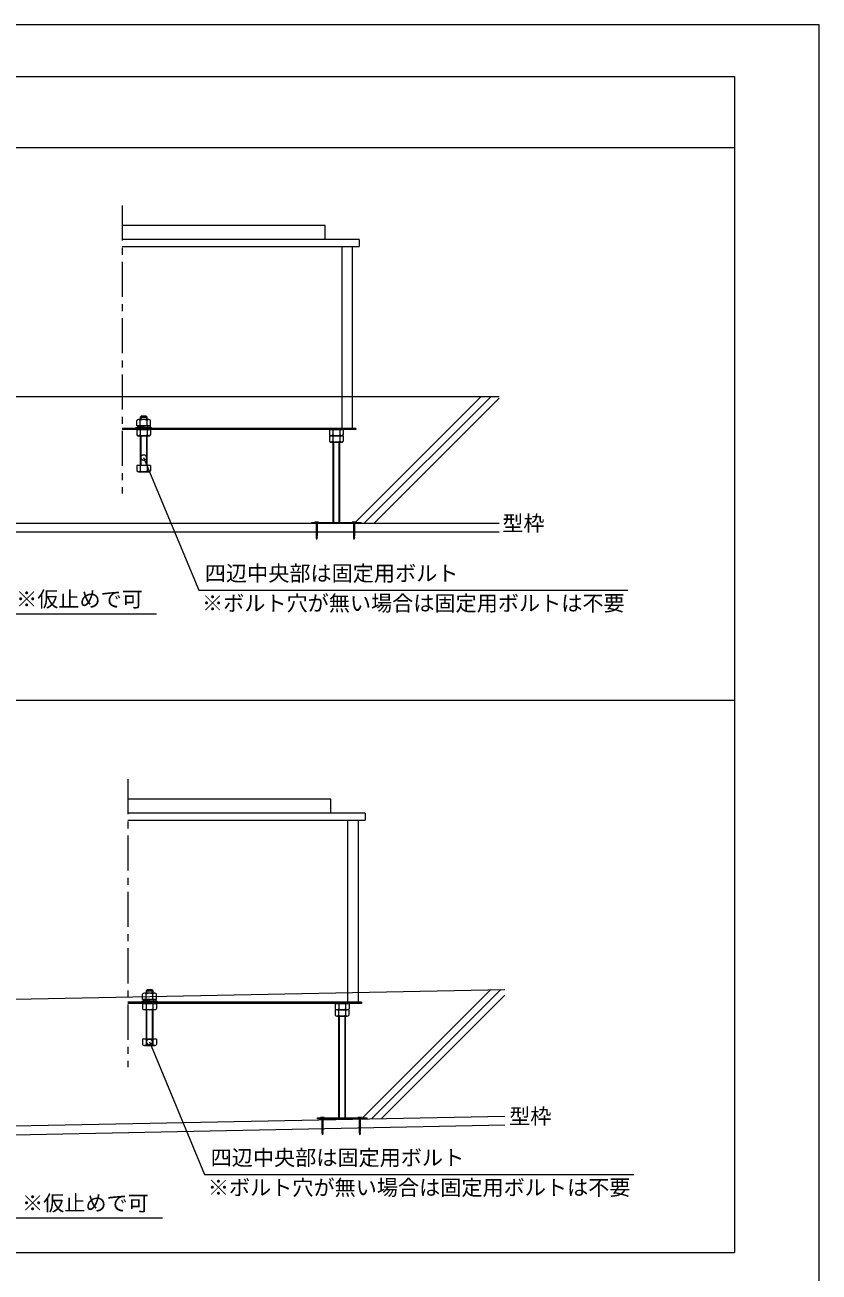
# Model space of a CAD drawing. Units: millimetres, scale not verified. Extents: x -1972 to 2028, y -1403 to 1357.
# Drawn here: x 901 to 2028, y -414 to 1357 of the extents above; entities that cross this region are included whole.
import ezdxf
from ezdxf.enums import TextEntityAlignment as Align

# ---------------------------------------------------------------- set-up
doc = ezdxf.new("R2010")
doc.units = ezdxf.units.MM
doc.header["$LTSCALE"] = 10
doc.linetypes.add('CHAIN1', pattern=[8, 5, -1, 1, -1])
doc.linetypes.add('DASHED2', pattern=[3, 2, -1])
doc.layers.add('0-0', color=7, linetype='Continuous', lineweight=9)
doc.layers.add('1-0', color=4, linetype='Continuous', lineweight=9)
doc.styles.add('ＭＳ ゴシック', font='')
doc.styles.get('ＭＳ ゴシック').set_extended_font_data('MS Gothic')

msp = doc.modelspace()

# ---------------------------------------------------------------- hatches: boundary and pattern name
at = {"layer": '0-0'}
for points in [[(1312.2, 650.78, 0.00578), (1312.3, 650.72)], [(1365.2, 650.78, 0.00578), (1365.3, 650.72)], [(1320.43, -194.56, 0.00578), (1320.53, -194.62)], [(1373.43, -194.56, 0.00578), (1373.53, -194.62)]]:
    msp.add_hatch(color=256, dxfattribs=at).paths.add_polyline_path(points)

# ---------------------------------------------------------------- linework, layer by layer
at = {"layer": '0-0', "linetype": 'CHAIN1'}
for p, q in [((1038.43, 1100.41), (1038.43, 691.4)), ((1046.67, 285.76), (1046.67, -123.25))]:
    msp.add_line(p, q, dxfattribs=at)
at = {"layer": '0-0'}
for p, q in [((1325.1, 1072.01), (1038.43, 1072.01)), ((1330.1, 1052.01), (1038.43, 1052.01)), ((1340.1, 1052.01), (1330.1, 1052.01)), ((1375.1, 1052.01), (1375.1, 1042.01)), ((1375.1, 1052.01), (1375.1, 1042.01)), ((1038.43, 1042.01), (1375.1, 1042.01)), ((1350.1, 1042.01), (1350.1, 783.51)), ((1365.1, 1042.01), (1365.1, 783.51)), ((1573.46, 828.61), (582.14, 828.61)), ((1547.56, 828.61), (1367.56, 648.61)), ((1561.57, 828.61), (1381.57, 648.61)), ((1573.46, 826.48), (1395.59, 648.61)), ((1065.6, 801.31), (1064.1, 799.81)), ((1064.1, 799.81), (1064.1, 796.31)), ((1064.9, 800.61), (1064.9, 796.31)), ((1072.6, 801.31), (1065.6, 801.31)), ((1073.3, 796.31), (1073.3, 800.61)), ((1074.1, 796.31), (1074.1, 799.81)), ((1370.1, 783.51), (1038.43, 783.51)), ((1370.1, 782.01), (1038.43, 782.01)), ((1058.1, 785.11), (1058.1, 783.51)), ((1058.1, 785.11), (1080.1, 785.11)), ((1080.1, 783.51), (1058.1, 783.51)), ((1059.28, 787.31), (1059.28, 794.9)), ((1078.91, 787.31), (1059.28, 787.31)), ((1078.91, 782.01), (1059.28, 782.01)), ((1059.28, 782.01), (1059.28, 774.43)), ((1060.05, 787.31), (1069.1, 787.31)), ((1060.05, 787.31), (1060.05, 785.11)), ((1060.05, 785.11), (1068.9, 785.11)), ((1060.05, 782.01), (1069.1, 782.01)), ((1068.86, 787.31), (1060.16, 787.31)), ((1067.72, 785.11), (1060.16, 785.11)), ((1068.86, 782.01), (1060.16, 782.01)), ((1076.46, 796.31), (1061.73, 796.31)), ((1063.1, 782.01), (1063.1, 783.51)), ((1063.55, 787.31), (1063.55, 785.11)), ((1063.85, 785.11), (1063.85, 783.51)), ((1064.19, 787.31), (1064.19, 794.9)), ((1064.19, 782.01), (1064.19, 774.43)), ((1069.1, 787.31), (1068.9, 785.11)), ((1069.29, 787.31), (1069.1, 785.11)), ((1069.1, 785.11), (1078.15, 785.11)), ((1069.29, 787.31), (1078.15, 787.31)), ((1069.29, 782.01), (1078.15, 782.01)), ((1078.56, 787.31), (1071, 787.31)), ((1078.56, 782.01), (1071, 782.01)), ((1074, 787.31), (1074, 794.9)), ((1074, 782.01), (1074, 774.43)), ((1074.35, 785.11), (1074.35, 783.51)), ((1074.65, 787.31), (1074.65, 785.11)), ((1075.1, 782.01), (1075.1, 783.51)), ((1078.15, 787.31), (1078.15, 785.11)), ((1078.91, 787.31), (1078.91, 794.9)), ((1078.91, 782.01), (1078.91, 774.43)), ((1080.1, 783.51), (1080.1, 785.11)), ((1336.5, 782.01), (1328.5, 782.01)), ((1332.68, 782.01), (1332.68, 774.43)), ((1332.68, 782.01), (1352.31, 782.01)), ((1333.03, 782.01), (1340.59, 782.01)), ((1342.3, 782.01), (1333.45, 782.01)), ((1337.59, 782.01), (1337.59, 774.43)), ((1351.55, 782.01), (1342.5, 782.01)), ((1342.74, 782.01), (1351.43, 782.01)), ((1347.4, 782.01), (1347.4, 774.43)), ((1352.31, 782.01), (1352.31, 774.43)), ((1370.1, 783.51), (1370.1, 782.01)), ((1076.46, 773.01), (1061.73, 773.01)), ((1064.1, 773.01), (1064.1, 731.31)), ((1064.9, 773.01), (1064.9, 731.31)), ((1073.3, 731.31), (1073.3, 773.01)), ((1074.1, 731.31), (1074.1, 773.01)), ((1352.22, 773.01), (1332.59, 773.01)), ((1332.59, 773.01), (1332.59, 765.43)), ((1335.13, 773.01), (1349.86, 773.01)), ((1349.86, 773.01), (1335.13, 773.01)), ((1337.5, 773.01), (1337.5, 765.43)), ((1337.5, 764.01), (1337.5, 650.11)), ((1338.3, 764.01), (1338.3, 682.2)), ((1346.7, 682.2), (1346.7, 764.01)), ((1347.31, 773.01), (1347.31, 765.43)), ((1347.5, 650.11), (1347.5, 764.01)), ((1352.22, 773.01), (1352.22, 765.43)), ((1338.3, 751.02), (1338.3, 650.11)), ((1346.7, 650.11), (1346.7, 751.02)), ((1059.28, 731.31), (1059.28, 723.73)), ((1078.91, 731.31), (1059.28, 731.31)), ((1064.19, 731.31), (1064.19, 723.73)), ((1074, 731.31), (1074, 723.73)), ((1078.91, 731.31), (1078.91, 723.73)), ((1573.46, 648.61), (582.14, 648.61)), ((1312, 650.31), (1312, 650.61)), ((1312.1, 650.21), (1313.2, 650.21)), ((1313.7, 649.71), (1313.7, 631.17)), ((1314.5, 650.8), (1314.5, 625.8)), ((1315.3, 649.71), (1315.3, 631.17)), ((1316.9, 650.21), (1315.8, 650.21)), ((1317, 650.31), (1317, 650.61)), ((1365, 650.31), (1365, 650.61)), ((1365.1, 650.21), (1366.2, 650.21)), ((1366.7, 649.71), (1366.7, 631.17)), ((1367.5, 650.8), (1367.5, 625.8)), ((1368.3, 649.71), (1368.3, 631.17)), ((1369.9, 650.21), (1368.8, 650.21)), ((1370, 650.31), (1370, 650.61)), ((1573.46, 636.61), (582.14, 636.61)), ((1313.85, 629.41), (1314.5, 625.8)), ((1315.14, 629.41), (1314.5, 625.8)), ((1366.85, 629.41), (1367.5, 625.8)), ((1368.14, 629.41), (1367.5, 625.8)), ((873.97, 520.6), (1087.28, 520.6)), ((1333.33, 257.36), (1046.67, 257.36)), ((1338.33, 237.36), (1046.67, 237.36)), ((1348.33, 237.36), (1338.33, 237.36)), ((1383.33, 237.36), (1383.33, 227.36)), ((1383.33, 237.36), (1383.33, 227.36)), ((1046.67, 227.36), (1383.33, 227.36)), ((1358.33, 227.36), (1358.33, -31.14)), ((1373.33, 227.36), (1373.33, -31.14)), ((590.38, -32.64), (1581.7, -12.81)), ((1073.83, -13.34), (1072.33, -14.84)), ((1072.33, -14.84), (1072.33, -18.34)), ((1073.13, -14.04), (1073.13, -18.34)), ((1080.83, -13.34), (1073.83, -13.34)), ((1081.53, -18.34), (1081.53, -14.04)), ((1082.33, -18.34), (1082.33, -14.84)), ((1561.61, -13.21), (1377.94, -196.89)), ((1575.92, -12.93), (1392.24, -196.6)), ((1378.33, -31.14), (1046.67, -31.14)), ((1378.33, -32.64), (1046.67, -32.64)), ((1066.33, -29.54), (1066.33, -31.14)), ((1066.33, -29.54), (1088.33, -29.54)), ((1088.33, -31.14), (1066.33, -31.14)), ((1067.52, -27.34), (1067.52, -19.75)), ((1087.15, -27.34), (1067.52, -27.34)), ((1087.15, -32.64), (1067.52, -32.64)), ((1067.52, -32.64), (1067.52, -40.22)), ((1068.28, -27.34), (1077.33, -27.34)), ((1068.28, -27.34), (1068.28, -29.54)), ((1068.28, -29.54), (1077.14, -29.54)), ((1068.28, -32.64), (1077.33, -32.64)), ((1077.09, -27.34), (1068.4, -27.34)), ((1075.95, -29.54), (1068.4, -29.54)), ((1077.09, -32.64), (1068.4, -32.64)), ((1084.69, -18.34), (1069.97, -18.34)), ((1071.33, -32.64), (1071.33, -31.14)), ((1071.78, -27.34), (1071.78, -29.54)), ((1072.08, -29.54), (1072.08, -31.14)), ((1072.42, -27.34), (1072.42, -19.75)), ((1072.42, -32.64), (1072.42, -40.22)), ((1077.33, -27.34), (1077.14, -29.54)), ((1077.53, -27.34), (1077.33, -29.54)), ((1077.33, -29.54), (1086.38, -29.54)), ((1077.53, -27.34), (1086.38, -27.34)), ((1077.53, -32.64), (1086.38, -32.64)), ((1086.8, -27.34), (1079.24, -27.34)), ((1086.8, -32.64), (1079.24, -32.64)), ((1082.24, -27.34), (1082.24, -19.75)), ((1082.24, -32.64), (1082.24, -40.22)), ((1082.58, -29.54), (1082.58, -31.14)), ((1082.88, -27.34), (1082.88, -29.54)), ((1083.33, -32.64), (1083.33, -31.14)), ((1086.38, -27.34), (1086.38, -29.54)), ((1087.15, -27.34), (1087.15, -19.75)), ((1087.15, -32.64), (1087.15, -40.22)), ((1088.33, -31.14), (1088.33, -29.54)), ((1344.73, -32.64), (1336.73, -32.64)), ((1344.73, -32.64), (1336.73, -32.64)), ((1340.92, -32.64), (1340.92, -40.22)), ((1340.92, -32.64), (1360.55, -32.64)), ((1341.27, -32.64), (1348.82, -32.64)), ((1350.54, -32.64), (1341.68, -32.64)), ((1345.82, -32.64), (1345.82, -40.22)), ((1359.78, -32.64), (1350.73, -32.64)), ((1350.97, -32.64), (1359.67, -32.64)), ((1355.64, -32.64), (1355.64, -40.22)), ((1360.55, -32.64), (1360.55, -40.22)), ((1378.33, -31.14), (1378.33, -32.64)), ((1581.7, -21.16), (1406.55, -196.31)), ((1084.69, -41.64), (1069.97, -41.64)), ((1072.33, -41.64), (1072.33, -83.34)), ((1073.13, -41.64), (1073.13, -83.34)), ((1081.53, -83.34), (1081.53, -41.64)), ((1082.33, -83.34), (1082.33, -41.64)), ((1360.45, -41.64), (1340.82, -41.64)), ((1340.82, -41.64), (1340.82, -49.22)), ((1343.37, -41.64), (1358.09, -41.64)), ((1358.09, -41.64), (1343.37, -41.64)), ((1345.73, -41.64), (1345.73, -49.22)), ((1345.73, -50.64), (1345.73, -195.23)), ((1346.53, -50.64), (1346.53, -132.45)), ((1354.93, -132.45), (1354.93, -50.64)), ((1355.55, -41.64), (1355.55, -49.22)), ((1355.73, -195.23), (1355.73, -50.64)), ((1360.45, -41.64), (1360.45, -49.22)), ((1346.53, -63.63), (1346.53, -195.23)), ((1354.93, -195.23), (1354.93, -63.63)), ((1067.52, -83.34), (1067.52, -90.92)), ((1087.15, -83.34), (1067.52, -83.34)), ((1072.42, -83.34), (1072.42, -90.92)), ((1082.24, -83.34), (1082.24, -90.92)), ((1087.15, -83.34), (1087.15, -90.92)), ((590.38, -212.64), (1581.7, -192.81)), ((1320.23, -195.03), (1320.23, -194.74)), ((1322.73, -194.54), (1322.73, -219.54)), ((1325.23, -195.03), (1325.23, -194.74)), ((1373.23, -195.03), (1373.23, -194.74)), ((1375.73, -194.54), (1375.73, -219.54)), ((1378.23, -195.03), (1378.23, -194.74)), ((590.38, -225.14), (1581.7, -205.31)), ((1320.33, -195.13), (1321.43, -195.13)), ((1321.93, -195.63), (1321.93, -214.18)), ((1323.53, -195.63), (1323.53, -214.18)), ((1325.13, -195.13), (1324.03, -195.13)), ((1373.33, -195.13), (1374.43, -195.13)), ((1374.93, -195.63), (1374.93, -214.18)), ((1376.53, -195.63), (1376.53, -214.18)), ((1378.13, -195.13), (1377.03, -195.13)), ((1322.09, -215.93), (1322.73, -219.54)), ((1323.38, -215.93), (1322.73, -219.54)), ((1375.09, -215.93), (1375.73, -219.54)), ((1376.38, -215.93), (1375.73, -219.54)), ((882.4, -337.01), (1095.71, -337.01))]:
    msp.add_line(p, q, dxfattribs=at)
at = {"layer": '0-0', "linetype": 'DASHED2'}
for p, q in [((1063.1, 783.51), (1063.1, 782.01)), ((1075.1, 783.51), (1075.1, 782.01)), ((1312, 648.61), (1312, 650.11)), ((1317, 648.61), (1317, 650.11)), ((1365, 648.61), (1365, 650.11)), ((1370, 648.61), (1370, 650.11)), ((1071.33, -31.14), (1071.33, -32.64)), ((1083.33, -31.14), (1083.33, -32.64)), ((1320.23, -196.73), (1320.23, -195.23)), ((1325.23, -196.73), (1325.23, -195.23)), ((1373.23, -196.73), (1373.23, -195.23)), ((1378.23, -196.73), (1378.23, -195.23))]:
    msp.add_line(p, q, dxfattribs=at)
at = {"layer": '0-0'}
for points in [[(2027.64, -1403.31), (2027.64, 1356.69), (-1972.36, 1356.69), (-1972.36, -1403.31)], [(1375.1, 1052.01), (1326.6, 1052.01), (1326.6, 1072.01), (1325.1, 1072.01)], [(1064.1, 799.81), (1074.1, 799.81), (1072.6, 801.31)], [(1349.76, 764.01), (1335.04, 764.01), (1349.76, 764.01)], [(1068.93, 742.35), (1147.24, 554.07), (1756.37, 554.07)], [(1061.73, 722.31), (1076.46, 722.31), (1061.73, 722.31)], [(1383.33, 237.36), (1334.83, 237.36), (1334.83, 257.36), (1333.33, 257.36)], [(1072.33, -14.84), (1082.33, -14.84), (1080.83, -13.34)], [(1358, -50.64), (1343.28, -50.64), (1358, -50.64)], [(1077.17, -87.4), (1155.48, -275.68), (1764.61, -275.68)], [(1069.97, -92.34), (1084.69, -92.34), (1069.97, -92.34)]]:
    msp.add_lwpolyline(points, dxfattribs=at)
for points in [[(1307.5, 650.11), (1377.5, 650.11), (1377.5, 648.61), (1307.5, 648.61)], [(1315.73, -195.23), (1385.73, -195.23), (1385.73, -196.73), (1315.73, -196.73)]]:
    msp.add_lwpolyline(points, close=True, dxfattribs=at)
for centre in [(1068.93, 742.35), (1077.17, -87.4)]:
    msp.add_circle(centre, 4.01, dxfattribs=at)
for centre, radius, start, end in [((1061.73, 793.48), 2.83, 29.99985, 149.99985), ((1069.1, 787.1), 9.21, 57.79585, 122.2043), ((1076.46, 793.48), 2.83, 29.99985, 149.99985), ((1061.73, 775.85), 2.83, 210.00015, 330.00015), ((1069.1, 782.22), 9.21, 237.7957, 302.20415), ((1076.46, 775.85), 2.83, 210.00015, 330.00015), ((1335.04, 766.85), 2.83, 210.00015, 270), ((1335.04, 766.85), 2.83, 210.00015, 270), ((1335.13, 775.85), 2.83, 209.99985, 329.99985), ((1335.04, 766.85), 2.83, 270, 330.00015), ((1342.4, 773.22), 9.21, 237.7957, 302.20415), ((1342.5, 782.22), 9.21, 237.79585, 302.2043), ((1349.76, 766.85), 2.83, 210.00015, 270), ((1349.86, 775.85), 2.83, 209.99985, 329.99985), ((1349.76, 766.85), 2.83, 270, 330.00015), ((1349.76, 766.85), 2.83, 270, 330.00015), ((1061.73, 725.15), 2.83, 210.00015, 330.00015), ((1069.1, 731.52), 9.21, 237.7957, 302.20415), ((1076.46, 725.15), 2.83, 210.00015, 330.00015), ((1312.1, 650.61), 0.1, 94.41173, 180), ((1312.1, 650.31), 0.1, 180, 270), ((1314.5, 619.5), 31.3, 94.02558, 94.41173), ((1314.7, 655.11), 5, 240, 241.32548), ((1314.5, 619.5), 31.3, 85.58827, 94.02558), ((1314.7, 655.11), 5, 241.32548, 297.1039), ((1313.2, 649.71), 0.5, 58.0888, 90), ((1313.2, 649.71), 0.5, 28.70467, 58.0888), ((1313.2, 649.71), 0.5, 0, 28.70467), ((1315.8, 649.71), 0.5, 90, 180), ((1316.9, 650.31), 0.1, 270, 0), ((1316.9, 650.61), 0.1, 32.32921, 85.58827), ((1316.9, 650.61), 0.1, 0, 32.32921), ((1314.7, 655.11), 5, 297.16338, 297.2146), ((1314.7, 655.11), 5, 297.1039, 297.16338), ((1314.7, 655.11), 5, 297.2146, 297.43599), ((1365.1, 650.61), 0.1, 94.41173, 180), ((1365.1, 650.31), 0.1, 180, 270), ((1367.5, 619.5), 31.3, 94.02558, 94.41173), ((1367.7, 655.11), 5, 240, 241.32548), ((1367.5, 619.5), 31.3, 85.58827, 94.02558), ((1367.7, 655.11), 5, 241.32548, 297.1039), ((1366.2, 649.71), 0.5, 58.0888, 90), ((1366.2, 649.71), 0.5, 28.70467, 58.0888), ((1366.2, 649.71), 0.5, 0, 28.70467), ((1368.8, 649.71), 0.5, 90, 180), ((1369.9, 650.31), 0.1, 270, 0), ((1369.9, 650.61), 0.1, 32.32921, 85.58827), ((1369.9, 650.61), 0.1, 0, 32.32921), ((1367.7, 655.11), 5, 297.16338, 297.2146), ((1367.7, 655.11), 5, 297.1039, 297.16338), ((1367.7, 655.11), 5, 297.2146, 297.43599), ((1323.7, 631.17), 10, 180, 190.11649), ((1305.3, 631.17), 10, 349.88351, 360), ((1376.7, 631.17), 10, 180, 190.11649), ((1358.3, 631.17), 10, 349.88351, 360), ((1069.97, -21.17), 2.83, 29.99985, 149.99985), ((1077.33, -27.55), 9.21, 57.79585, 122.2043), ((1084.69, -21.17), 2.83, 29.99985, 149.99985), ((1069.97, -38.8), 2.83, 210.00015, 330.00015), ((1077.33, -32.43), 9.21, 237.7957, 302.20415), ((1084.69, -38.8), 2.83, 210.00015, 330.00015), ((1343.28, -47.8), 2.83, 210.00015, 270), ((1343.28, -47.8), 2.83, 210.00015, 270), ((1343.37, -38.8), 2.83, 209.99985, 329.99985), ((1343.28, -47.8), 2.83, 270, 330.00015), ((1350.64, -41.43), 9.21, 237.7957, 302.20415), ((1350.73, -32.43), 9.21, 237.79585, 302.2043), ((1358, -47.8), 2.83, 210.00015, 270), ((1358.09, -38.8), 2.83, 209.99985, 329.99985), ((1358, -47.8), 2.83, 270, 330.00015), ((1358, -47.8), 2.83, 270, 330.00015), ((1069.97, -89.5), 2.83, 210.00015, 330.00015), ((1077.33, -83.13), 9.21, 237.7957, 302.20415), ((1084.69, -89.5), 2.83, 210.00015, 330.00015), ((1320.33, -194.74), 0.1, 94.41173, 180), ((1322.73, -225.84), 31.3, 94.02558, 94.41173), ((1322.93, -190.23), 5, 240, 241.32548), ((1322.73, -225.84), 31.3, 85.58827, 94.02558), ((1322.93, -190.23), 5, 241.32548, 297.1039), ((1325.13, -194.74), 0.1, 32.32921, 85.58827), ((1322.93, -190.23), 5, 297.16338, 297.2146), ((1322.93, -190.23), 5, 297.1039, 297.16338), ((1325.13, -194.74), 0.1, 0, 32.32921), ((1322.93, -190.23), 5, 297.2146, 297.43599), ((1373.33, -194.74), 0.1, 94.41173, 180), ((1375.73, -225.84), 31.3, 94.02558, 94.41173), ((1375.93, -190.23), 5, 240, 241.32548), ((1375.73, -225.84), 31.3, 85.58827, 94.02558), ((1375.93, -190.23), 5, 241.32548, 297.1039), ((1378.13, -194.74), 0.1, 32.32921, 85.58827), ((1375.93, -190.23), 5, 297.16338, 297.2146), ((1375.93, -190.23), 5, 297.1039, 297.16338), ((1378.13, -194.74), 0.1, 0, 32.32921), ((1375.93, -190.23), 5, 297.2146, 297.43599), ((1320.33, -195.03), 0.1, 180, 270), ((1321.43, -195.63), 0.5, 58.0888, 90), ((1321.43, -195.63), 0.5, 28.70467, 58.0888), ((1321.43, -195.63), 0.5, 0, 28.70467), ((1324.03, -195.63), 0.5, 90, 180), ((1325.13, -195.03), 0.1, 270, 0), ((1373.33, -195.03), 0.1, 180, 270), ((1374.43, -195.63), 0.5, 58.0888, 90), ((1374.43, -195.63), 0.5, 28.70467, 58.0888), ((1374.43, -195.63), 0.5, 0, 28.70467), ((1377.03, -195.63), 0.5, 90, 180), ((1378.13, -195.03), 0.1, 270, 0), ((1331.93, -214.18), 10, 180, 190.11649), ((1313.53, -214.18), 10, 349.88351, 360), ((1384.93, -214.18), 10, 180, 190.11649), ((1366.53, -214.18), 10, 349.88351, 360)]:
    msp.add_arc(centre, radius, start, end, dxfattribs=at)
at = {"layer": '1-0'}
for p, q in [((162.54, 1283.58), (1907.86, 1283.58)), ((1907.86, 1283.58), (1907.86, 1182.7)), ((1907.86, 1182.7), (1907.86, -386.63)), ((162.54, 398.03), (1907.86, 398.03)), ((162.54, -386.63), (1907.86, -386.63))]:
    msp.add_line(p, q, dxfattribs=at)
msp.add_lwpolyline([(162.54, 1283.58), (162.54, 1182.7), (1907.86, 1182.7)], dxfattribs=at)

# ---------------------------------------------------------------- texts
at = {"layer": '0-0', "style": 'ＭＳ ゴシック'}
for s, p in [('型枠', (1578.04, 631.39)), ('四辺中央部は固定用ボルト', (1155.84, 560.38)), ('※仮止めで可', (887.95, 523.73)), ('※ボルト穴が無い場合は固定用ボルトは不要', (1151.83, 517.97)), ('型枠', (1587.79, -210.7)), ('四辺中央部は固定用ボルト', (1164.07, -269.38)), ('※ボルト穴が無い場合は固定用ボルトは不要', (1160.06, -311.79)), ('※仮止めで可', (896.38, -333.89))]:
    msp.add_text(s, height=21.99, dxfattribs=at).set_placement(p, align=Align.BOTTOM_LEFT)

doc.saveas('drawing.dxf')
